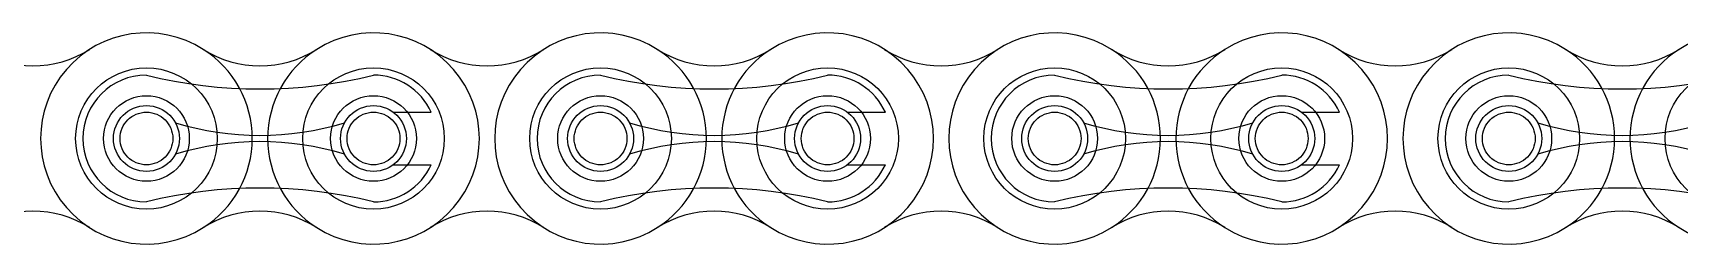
# Model space of a CAD drawing. Header units: metres. Extents: x 0 to 63075, y 0 to 44550.
# Drawn here: x 36322.9 to 36415, y 35229.2 to 35241 of the extents above; entities that cross this region are included whole.
import ezdxf

# ---------------------------------------------------------------- set-up
doc = ezdxf.new("R2010")
doc.units = ezdxf.units.M
doc.header["$LTSCALE"] = 75
doc.linetypes.add('HIDDEN2', pattern=[4.7625, 3.175, -1.5875])
doc.layers.add('SDM', color=7, linetype='Continuous')
doc.layers.add('ST1', color=7, linetype='HIDDEN2')

# ---------------------------------------------------------------- blocks, each defined once
blk = doc.blocks.new('A$Ce03ead7b')
at = {"layer": 'ST1'}
for p, q in [((530.784, 1695.666), (532.908, 1695.666)), ((556.184, 1695.666), (558.308, 1695.666)), ((581.584, 1695.666), (583.708, 1695.666)), ((530.784, 1692.714), (532.908, 1692.714)), ((556.184, 1692.714), (558.308, 1692.714)), ((581.584, 1692.714), (583.708, 1692.714))]:
    blk.add_line(p, q, dxfattribs=at)
for centre, radius in [((516.977, 1694.19), 3.96), ((529.677, 1694.19), 3.96), ((542.377, 1694.19), 3.96), ((555.077, 1694.19), 3.96), ((567.777, 1694.19), 3.96), ((580.477, 1694.19), 3.96), ((593.177, 1694.19), 3.96), ((605.877, 1694.19), 3.96), ((516.977, 1694.19), 2.398), ((516.977, 1694.19), 1.845), ((529.677, 1694.19), 2.399), ((529.677, 1694.19), 1.845), ((542.377, 1694.19), 2.398), ((542.377, 1694.19), 1.845), ((555.077, 1694.19), 2.398), ((555.077, 1694.19), 1.845), ((567.777, 1694.19), 2.398), ((567.777, 1694.19), 1.845), ((580.477, 1694.19), 2.398), ((580.477, 1694.19), 1.845), ((593.177, 1694.19), 2.398), ((593.177, 1694.19), 1.845), ((516.977, 1694.19), 1.476), ((529.677, 1694.19), 1.476), ((542.377, 1694.19), 1.476), ((555.077, 1694.19), 1.476), ((567.777, 1694.19), 1.476), ((580.477, 1694.19), 1.476), ((593.177, 1694.19), 1.476)]:
    blk.add_circle(centre, radius, dxfattribs=at)
for centre, radius, start, end in [((516.977, 1694.19), 5.92, 57.56669, 302.43331), ((529.677, 1694.19), 5.92, 237.56669, 122.43331), ((542.377, 1694.19), 5.92, 57.56669, 302.43331), ((555.077, 1694.19), 5.92, 237.56669, 122.43331), ((567.777, 1694.19), 5.92, 57.56669, 302.43331), ((580.477, 1694.19), 5.92, 237.56669, 122.43331), ((593.177, 1694.19), 5.92, 57.56669, 302.43331), ((605.877, 1694.19), 5.92, 237.56669, 122.43331), ((510.627, 1704.183), 5.92, 237.56669, 302.43331), ((523.327, 1704.183), 5.92, 237.56669, 302.43331), ((516.977, 1694.19), 5.92, 302.43324, 57.56676), ((529.677, 1694.19), 5.92, 122.43324, 237.56676), ((536.027, 1704.183), 5.92, 237.56669, 302.43331), ((548.727, 1704.183), 5.92, 237.56669, 302.43331), ((542.377, 1694.19), 5.92, 302.43324, 57.56676), ((555.077, 1694.19), 5.92, 122.43324, 237.56676), ((561.427, 1704.183), 5.92, 237.56669, 302.43331), ((574.127, 1704.183), 5.92, 237.56669, 302.43331), ((567.777, 1694.19), 5.92, 302.43324, 57.56676), ((580.477, 1694.19), 5.92, 122.43324, 237.56676), ((586.827, 1704.183), 5.92, 237.56669, 302.43331), ((599.527, 1704.183), 5.92, 237.56669, 302.43331), ((593.177, 1694.19), 5.92, 302.43324, 57.56676), ((605.877, 1694.19), 5.92, 122.43324, 237.56676), ((516.977, 1694.19), 3.552, 90, 270), ((523.327, 1723.287), 26.322, 256.04015, 283.95985), ((529.677, 1694.19), 3.552, 24.55336, 90), ((542.377, 1694.19), 3.552, 90, 270), ((548.727, 1723.287), 26.322, 256.04015, 283.95985), ((555.077, 1694.19), 3.552, 24.55336, 90), ((567.777, 1694.19), 3.552, 90, 270), ((574.127, 1723.287), 26.322, 256.04015, 283.95985), ((580.477, 1694.19), 3.552, 24.55336, 90), ((593.177, 1694.19), 3.552, 90, 270), ((599.527, 1723.287), 26.322, 256.04015, 283.95985), ((523.327, 1710.542), 16.175, 252.993, 287.007), ((548.727, 1710.542), 16.175, 252.993, 287.007), ((574.127, 1710.542), 16.175, 252.993, 287.007), ((599.527, 1710.542), 16.175, 252.993, 287.007), ((523.327, 1677.838), 16.175, 72.993, 107.007), ((548.727, 1677.838), 16.175, 72.993, 107.007), ((574.127, 1677.838), 16.175, 72.993, 107.007), ((599.527, 1677.838), 16.175, 72.993, 107.007), ((529.677, 1694.19), 3.552, 270, 335.44664), ((555.077, 1694.19), 3.552, 270, 335.44664), ((580.477, 1694.19), 3.552, 270, 335.44664), ((523.327, 1665.093), 26.322, 76.04015, 103.95985), ((548.727, 1665.093), 26.322, 76.04015, 103.95985), ((574.127, 1665.093), 26.322, 76.04015, 103.95985), ((599.527, 1665.093), 26.322, 76.04015, 103.95985), ((510.627, 1684.197), 5.92, 57.56669, 122.43331), ((523.327, 1684.197), 5.92, 57.56669, 122.43331), ((536.027, 1684.197), 5.92, 57.56669, 122.43331), ((548.727, 1684.197), 5.92, 57.56669, 122.43331), ((561.427, 1684.197), 5.92, 57.56669, 122.43331), ((574.127, 1684.197), 5.92, 57.56669, 122.43331), ((586.827, 1684.197), 5.92, 57.56669, 122.43331), ((599.527, 1684.197), 5.92, 57.56669, 122.43331)]:
    blk.add_arc(centre, radius, start, end, dxfattribs=at)

msp = doc.modelspace()

# ---------------------------------------------------------------- block references
at = {"layer": 'SDM'}
msp.add_blockref('A$Ce03ead7b', (35812.302, 33540.915), dxfattribs=at)

doc.saveas('drawing.dxf')
